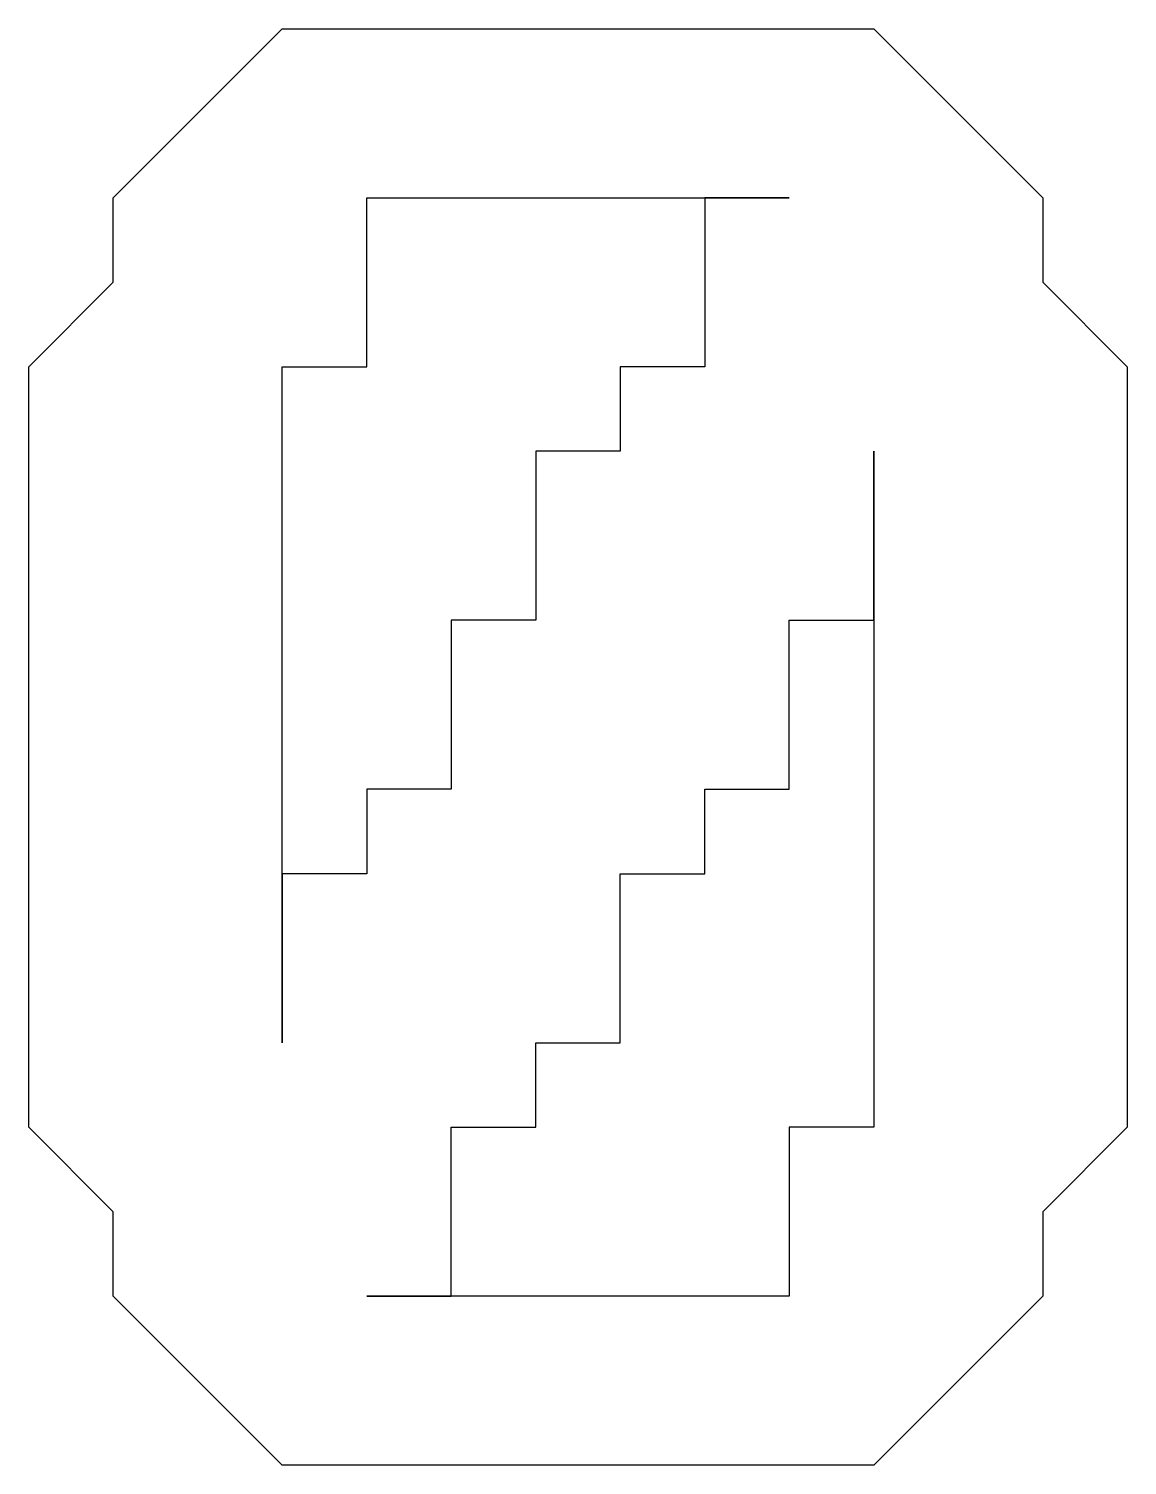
# Model space of a CAD drawing. Extents: x -31.3 to 30.7, y -85.2 to 0.8.
# Drawn here: x 0.8 to 6, y -85.15 to -78.35 of the extents above; entities that cross this region are included whole.
import ezdxf

# ---------------------------------------------------------------- set-up
doc = ezdxf.new("R2010")
doc.units = 0

msp = doc.modelspace()

# ---------------------------------------------------------------- linework, layer by layer
at = {"layer": 'M1_Neg'}
msp.add_lwpolyline([(0.8, -79.95), (1.2, -79.55), (1.2, -79.15), (1.6, -78.75), (2, -78.35), (2.4, -78.35), (2.8, -78.35), (3.2, -78.35), (3.6, -78.35), (4, -78.35), (4.4, -78.35), (4.8, -78.35), (5.2, -78.75), (5.6, -79.15), (5.6, -79.55), (6, -79.95), (6, -80.35), (6, -80.75), (6, -81.15), (6, -81.55), (6, -81.95), (6, -82.35), (6, -82.75), (6, -83.15), (6, -83.55), (5.6, -83.95), (5.6, -84.35), (5.2, -84.75), (4.8, -85.15), (4.4, -85.15), (4, -85.15), (3.6, -85.15), (3.2, -85.15), (2.8, -85.15), (2.4, -85.15), (2, -85.15), (1.6, -84.75), (1.2, -84.35), (1.2, -83.95), (0.8, -83.55), (0.8, -83.15), (0.8, -82.75), (0.8, -82.35), (0.8, -81.95), (0.8, -81.55), (0.8, -81.15), (0.8, -80.75), (0.8, -80.35), (0.8, -79.95)], close=True, dxfattribs=at)
at = {"layer": 'M1_Pos_ind'}
for points in [[(2, -79.95), (2.4, -79.95), (2.4, -79.55), (2.4, -79.15), (2.8, -79.15), (3.2, -79.15), (3.6, -79.15), (4, -79.15), (4.4, -79.15), (4, -79.15), (4, -79.55), (4, -79.95), (3.6, -79.95), (3.6, -80.35), (3.2, -80.35), (3.2, -80.75), (3.2, -81.15), (2.8, -81.15), (2.8, -81.55), (2.8, -81.95), (2.4, -81.95), (2.4, -82.35), (2, -82.35), (2, -82.75), (2, -83.15), (2, -82.75), (2, -82.35), (2, -81.95), (2, -81.55), (2, -81.15), (2, -80.75), (2, -80.35), (2, -79.95)], [(2.4, -84.35), (2.8, -84.35), (2.8, -83.95), (2.8, -83.55), (3.2, -83.55), (3.2, -83.15), (3.6, -83.15), (3.6, -82.75), (3.6, -82.35), (4, -82.35), (4, -81.95), (4.4, -81.95), (4.4, -81.55), (4.4, -81.15), (4.8, -81.15), (4.8, -80.75), (4.8, -80.35), (4.8, -80.75), (4.8, -81.15), (4.8, -81.55), (4.8, -81.95), (4.8, -82.35), (4.8, -82.75), (4.8, -83.15), (4.8, -83.55), (4.4, -83.55), (4.4, -83.95), (4.4, -84.35), (4, -84.35), (3.6, -84.35), (3.2, -84.35), (2.8, -84.35), (2.4, -84.35)]]:
    msp.add_lwpolyline(points, close=True, dxfattribs=at)

doc.saveas('drawing.dxf')
